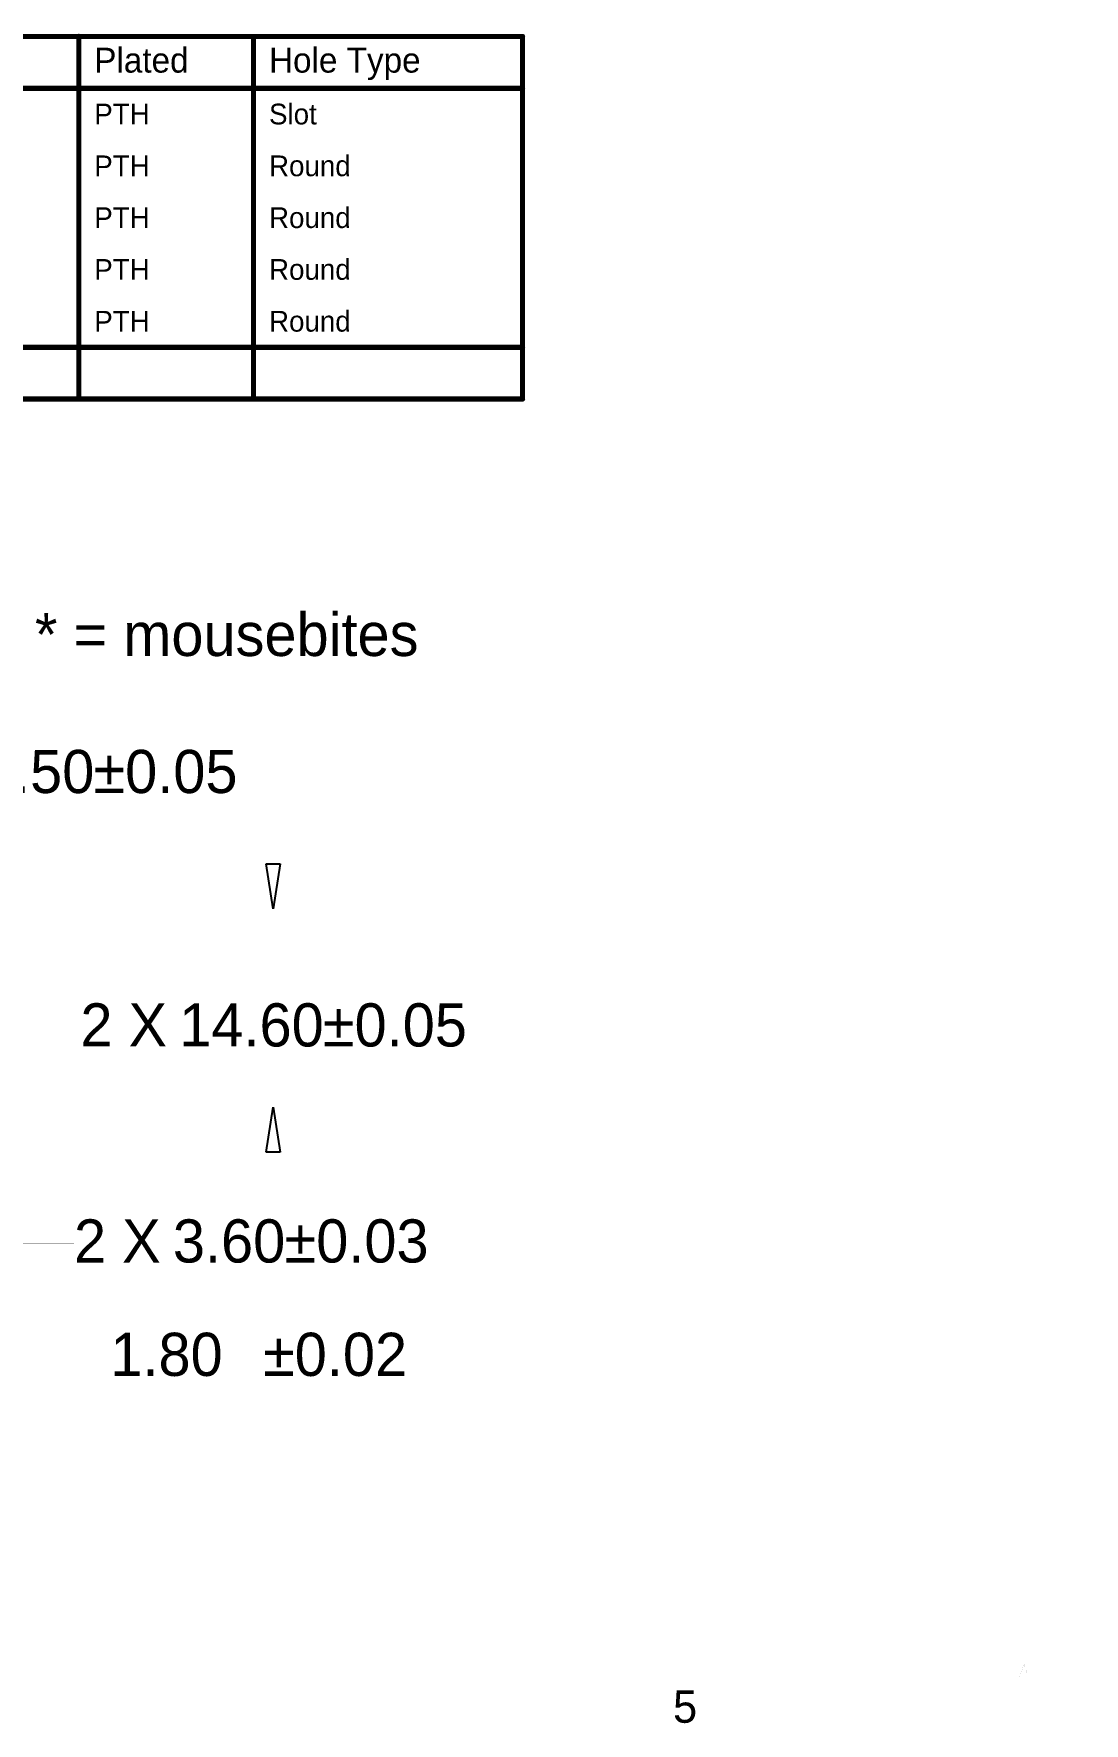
# Model space of a CAD drawing. Header units: millimetres. Extents: x 111 to 521, y 105 to 375.
# Drawn here: x 243.1 to 320.4, y 105.6 to 229.9 of the extents above; entities that cross this region are included whole.
import ezdxf

# ---------------------------------------------------------------- set-up
doc = ezdxf.new("R2010")
doc.units = ezdxf.units.MM
doc.layers.add('DrillDrawing', color=1, linetype='Continuous')

msp = doc.modelspace()

# ---------------------------------------------------------------- linework, layer by layer
at = {"layer": 'DrillDrawing'}
for p, q in [((260.72, 165.53), (260.21, 168.84)), ((260.21, 168.84), (261.23, 168.84)), ((261.23, 168.84), (260.72, 165.53)), ((260.21, 147.63), (260.72, 150.93)), ((260.72, 150.93), (261.23, 147.63)), ((261.23, 147.63), (260.21, 147.63))]:
    msp.add_line(p, q, dxfattribs=at)
for points, const_width in [([(180.53, 229.69), (279.05, 229.69)], 0.381), ([(246.42, 203.02), (246.42, 229.69)], 0.381), ([(259.27, 203.02), (259.27, 229.69)], 0.381), ([(279.05, 203.02), (279.05, 229.69)], 0.381), ([(180.53, 225.88), (279.05, 225.88)], 0.381), ([(180.53, 206.83), (279.05, 206.83)], 0.381), ([(180.53, 203.02), (279.05, 203.02)], 0.381), ([(260.72, 165.53), (260.72, 171.88)], 0.0038), ([(217.02, 165.53), (263.89, 165.53)], 0.0038), ([(190.49, 150.93), (263.89, 150.93)], 0.0038), ([(260.72, 144.58), (260.72, 150.93)], 0.0038), ([(239.72, 140.91), (246.07, 140.91)], 0.0038), ([(115.91, 109.96), (515.96, 109.96)], 0.0038), ([(265.92, 107.8), (265.92, 109.96)], 0.0038), ([(315.59, 109.08), (315.93, 109.96)], 0.0038), ([(315.93, 107.8), (315.93, 109.96)], 0.0038), ([(315.93, 109.96), (316.24, 109.08)], 0.0038), ([(315.59, 109.08), (316.24, 109.08)], 0.0038)]:
    msp.add_lwpolyline(points, dxfattribs=dict(at, const_width=const_width))
for points, const_width in [([(246.32, 229.69, 1), (246.52, 229.69, 1)], 0.191), ([(259.17, 229.69, 1), (259.36, 229.69, 1)], 0.191), ([(278.96, 229.69, 1), (279.15, 229.69, 1)], 0.191), ([(278.96, 229.69, 1), (279.15, 229.69, 1)], 0.191), ([(278.96, 225.88, 1), (279.15, 225.88, 1)], 0.191), ([(278.96, 206.83, 1), (279.15, 206.83, 1)], 0.191), ([(246.32, 203.02, 1), (246.52, 203.02, 1)], 0.191), ([(259.17, 203.02, 1), (259.36, 203.02, 1)], 0.191), ([(278.96, 203.02, 1), (279.15, 203.02, 1)], 0.191), ([(278.96, 203.02, 1), (279.15, 203.02, 1)], 0.191), ([(260.72, 171.88, 1), (260.72, 171.88, 1)], 0.0019), ([(260.72, 165.53, 1), (260.72, 165.53, 1)], 0.0019), ([(263.89, 165.53, 1), (263.89, 165.53, 1)], 0.0019), ([(260.72, 150.93, 1), (260.72, 150.93, 1)], 0.0019), ([(263.89, 150.93, 1), (263.89, 150.93, 1)], 0.0019), ([(260.72, 144.58, 1), (260.72, 144.58, 1)], 0.0019), ([(246.07, 140.91, 1), (246.07, 140.91, 1)], 0.0019), ([(265.92, 109.96, 1), (265.92, 109.96, 1)], 0.0019), ([(315.92, 109.96, 1), (315.93, 109.96, 1)], 0.0019), ([(315.92, 109.96, 1), (315.93, 109.96, 1)], 0.0019), ([(315.92, 109.96, 1), (315.93, 109.96, 1)], 0.0019), ([(315.59, 109.08, 1), (315.59, 109.08, 1)], 0.0019), ([(315.59, 109.08, 1), (315.59, 109.08, 1)], 0.0019), ([(316.24, 109.08, 1), (316.25, 109.08, 1)], 0.0019), ([(316.24, 109.08, 1), (316.25, 109.08, 1)], 0.0019), ([(265.92, 107.8, 1), (265.92, 107.8, 1)], 0.0019), ([(315.92, 107.8, 1), (315.93, 107.8, 1)], 0.0019)]:
    msp.add_lwpolyline(points, format="xyb", close=True, dxfattribs=dict(at, const_width=const_width))

# ---------------------------------------------------------------- texts
for s, height, p in [('Plated', 1.829, (247.56, 227.03)), ('Hole Type', 1.829, (260.41, 227.03)), ('PTH', 1.524, (247.56, 223.22)), ('Slot', 1.524, (260.41, 223.22)), ('PTH', 1.524, (247.56, 219.41)), ('Round', 1.524, (260.41, 219.41)), ('PTH', 1.524, (247.56, 215.6)), ('Round', 1.524, (260.41, 215.6)), ('PTH', 1.524, (247.56, 211.79)), ('Round', 1.524, (260.41, 211.79)), ('PTH', 1.524, (247.56, 207.98)), ('Round', 1.524, (260.41, 207.98)), ('* = mousebites', 3.175, (243.2, 184.12)), ('16.50', 3.175, (236.94, 174.04)), ('±0.05', 3.175, (247.5, 174.04)), ('2 X ', 3.175, (246.54, 155.4)), ('14.60', 3.175, (253.81, 155.4)), ('±0.05', 3.175, (264.37, 155.4)), ('2 X ', 3.175, (246.07, 139.51)), ('3.60', 3.175, (253.34, 139.51)), ('±0.03', 3.175, (261.55, 139.51)), ('1.80', 3.175, (248.74, 131.17)), ('±0.02', 3.175, (259.97, 131.17)), ('5', 2.38, (290.12, 105.66))]:
    msp.add_text(s, height=height, dxfattribs=at).set_placement(p)

doc.saveas('drawing.dxf')
